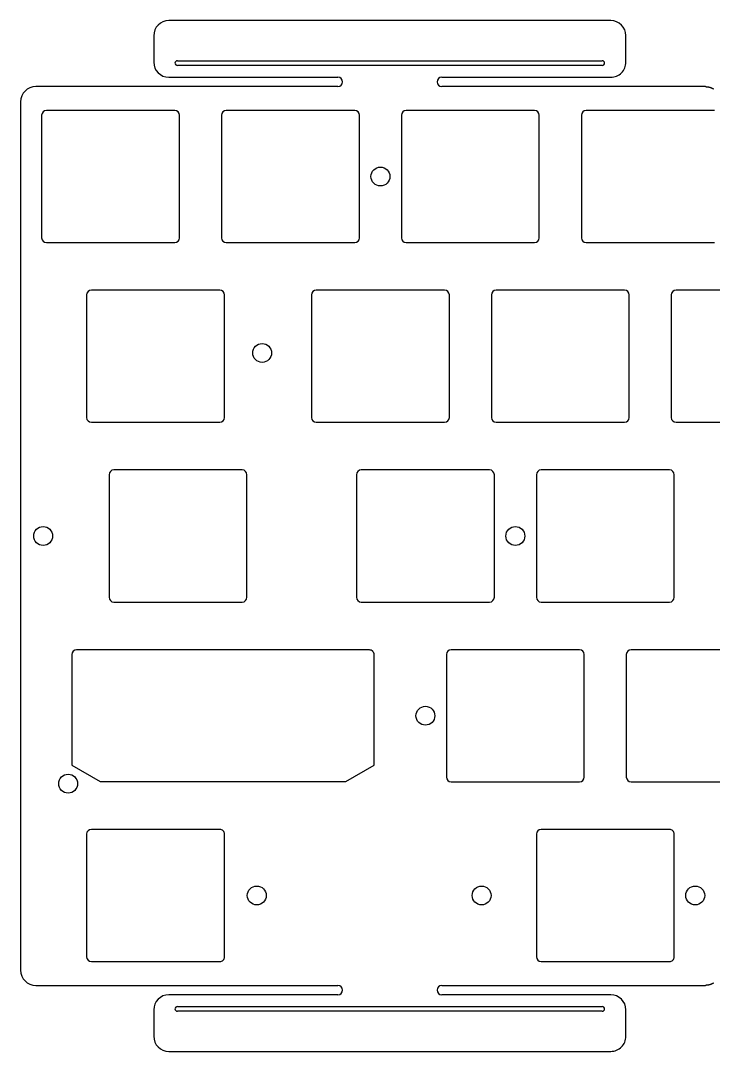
# Model space of a CAD drawing. Header units: millimetres. Extents: x -10 to 276, y -93 to 17.
# Drawn here: x -9.5 to 63.8, y -92.7 to 16.5 of the extents above; entities that cross this region are included whole.
import ezdxf

# ---------------------------------------------------------------- set-up
doc = ezdxf.new("R2010")
doc.units = ezdxf.units.MM
doc.layers.get('0').update_dxf_attribs({"linetype": 'CONTINUOUS'})
doc.layers.add('BLACK', color=7, linetype='CONTINUOUS')

msp = doc.modelspace()

# ---------------------------------------------------------------- linework, layer by layer
for points in [[(-4.09375, -50.675), (-4.09375, -62.393), (-1.09375, -64.125), (24.90625, -64.125), (27.90625, -62.393), (27.90625, -50.675, 0.4142135624), (27.40625, -50.175), (-3.59375, -50.175, 0.4142123908)], [(-2.5375, -69.7), (-2.5375, -82.7, 0.4142123908), (-2.0375, -83.2), (11.5625, -83.2, 0.4142135624), (12.0625, -82.7), (12.0625, -69.7, 0.4142135624), (11.5625, -69.2), (-2.0375, -69.2, 0.4142123908)], [(45.5875, -83.2), (59.1875, -83.2, 0.4142135624), (59.6875, -82.7), (59.6875, -69.7, 0.4142135624), (59.1875, -69.2), (45.5875, -69.2, 0.4142123908), (45.0875, -69.7), (45.0875, -82.7, 0.4142123908)]]:
    msp.add_lwpolyline(points, format="xyb", close=True)
for centre in [(33.3375, -57.15), (-4.49375, -64.35), (15.478125, -76.2), (39.290625, -76.2), (61.9125, -76.2)]:
    msp.add_circle(centre, 1)
at = {"layer": 'BLACK', "linetype": 'Continuous'}
for p, q in [((52.9701, 16.525), (6.162303, 16.525)), ((4.570082, 14.925), (4.570082, 12.125)), ((54.570082, 12.125), (54.570082, 14.932589)), ((7.0701, 12.275), (52.0701, 12.275)), ((52.0701, 11.775), (7.0701, 11.775)), ((6.1701, 10.525), (24.0701, 10.525)), ((35.0701, 10.525), (52.970082, 10.525)), ((24.0701, 9.525), (-7.925, 9.525)), ((63.009025, 9.525), (35.0701, 9.525)), ((63.009025, 9.525), (63.020337, 9.52496)), ((63.020337, 9.52496), (63.031648, 9.52484)), ((63.031648, 9.52484), (63.042958, 9.52464)), ((63.042958, 9.52464), (63.054266, 9.52436)), ((63.054266, 9.52436), (63.065572, 9.524)), ((63.065572, 9.524), (63.076876, 9.523561)), ((63.076876, 9.523561), (63.088176, 9.523041)), ((63.088176, 9.523041), (63.099472, 9.522441)), ((63.099472, 9.522441), (63.110763, 9.521762)), ((63.110763, 9.521762), (63.12205, 9.521003)), ((63.12205, 9.521003), (63.133331, 9.520164)), ((63.133331, 9.520164), (63.144606, 9.519245)), ((63.144606, 9.519245), (63.155874, 9.518247)), ((63.155874, 9.518247), (63.167135, 9.517168)), ((63.167135, 9.517168), (63.178389, 9.516011)), ((63.178389, 9.516011), (63.189634, 9.514773)), ((63.189634, 9.514773), (63.20087, 9.513457)), ((63.20087, 9.513457), (63.212096, 9.51206)), ((63.212096, 9.51206), (63.223313, 9.510585)), ((63.223313, 9.510585), (63.234519, 9.50903)), ((63.234519, 9.50903), (63.245714, 9.507396)), ((63.245714, 9.507396), (63.256897, 9.505683)), ((63.256897, 9.505683), (63.268067, 9.503891)), ((63.268067, 9.503891), (63.279225, 9.502019)), ((63.279225, 9.502019), (63.29037, 9.500069)), ((63.29037, 9.500069), (63.3015, 9.49804)), ((63.3015, 9.49804), (63.312616, 9.495933)), ((63.312616, 9.495933), (63.323717, 9.493747)), ((63.323717, 9.493747), (63.329262, 9.492625)), ((63.329262, 9.492625), (63.334802, 9.491482)), ((63.334802, 9.491482), (63.340339, 9.490321)), ((63.340339, 9.490321), (63.345871, 9.48914)), ((63.345871, 9.48914), (63.351399, 9.487939)), ((63.351399, 9.487939), (63.356923, 9.486719)), ((63.356923, 9.486719), (63.362443, 9.485479)), ((63.362443, 9.485479), (63.367958, 9.484219)), ((63.367958, 9.484219), (63.373469, 9.482941)), ((63.373469, 9.482941), (63.378975, 9.481642)), ((63.378975, 9.481642), (63.384477, 9.480325)), ((63.384477, 9.480325), (63.389974, 9.478987)), ((63.389974, 9.478987), (63.395466, 9.477631)), ((63.395466, 9.477631), (63.400953, 9.476255)), ((63.400953, 9.476255), (63.406435, 9.474859)), ((63.406435, 9.474859), (63.411913, 9.473444)), ((63.411913, 9.473444), (63.417385, 9.47201)), ((63.417385, 9.47201), (63.422853, 9.470557)), ((63.422853, 9.470557), (63.428315, 9.469084)), ((63.428315, 9.469084), (63.433772, 9.467592)), ((63.433772, 9.467592), (63.439223, 9.46608)), ((63.439223, 9.46608), (63.44467, 9.46455)), ((63.44467, 9.46455), (63.45011, 9.463)), ((63.45011, 9.463), (63.455546, 9.461431)), ((63.455546, 9.461431), (63.460975, 9.459842)), ((63.460975, 9.459842), (63.466399, 9.458235)), ((63.466399, 9.458235), (63.471818, 9.456608)), ((63.471818, 9.456608), (63.47723, 9.454962)), ((63.47723, 9.454962), (63.482637, 9.453297)), ((63.482637, 9.453297), (63.488038, 9.451613)), ((63.488038, 9.451613), (63.493432, 9.44991)), ((63.493432, 9.44991), (63.498821, 9.448187)), ((63.498821, 9.448187), (63.504204, 9.446446)), ((63.504204, 9.446446), (63.509581, 9.444686)), ((63.509581, 9.444686), (63.51495, 9.442906)), ((63.51495, 9.442906), (63.520315, 9.441108)), ((63.520315, 9.441108), (63.525672, 9.439291)), ((63.525672, 9.439291), (63.531023, 9.437454)), ((63.531023, 9.437454), (63.536367, 9.435599)), ((63.536367, 9.435599), (63.541706, 9.433725)), ((63.541706, 9.433725), (63.547037, 9.431832)), ((63.547037, 9.431832), (63.552362, 9.42992)), ((63.552362, 9.42992), (63.557679, 9.42799)), ((63.557679, 9.42799), (63.562991, 9.42604)), ((63.562991, 9.42604), (63.568294, 9.424072)), ((63.568294, 9.424072), (63.573592, 9.422085)), ((63.573592, 9.422085), (63.578881, 9.42008)), ((63.578881, 9.42008), (63.584165, 9.418055)), ((63.584165, 9.418055), (63.58944, 9.416013)), ((63.58944, 9.416013), (63.594709, 9.413951)), ((63.594709, 9.413951), (63.59997, 9.411871)), ((63.59997, 9.411871), (63.605224, 9.409772)), ((63.605224, 9.409772), (63.610471, 9.407654)), ((63.610471, 9.407654), (63.61571, 9.405518)), ((63.61571, 9.405518), (63.616466, 9.405208)), ((63.616466, 9.405208), (63.626916, 9.400876)), ((63.626916, 9.400876), (63.637334, 9.396471)), ((63.637334, 9.396471), (63.647722, 9.391992)), ((63.647722, 9.391992), (63.658077, 9.38744)), ((63.658077, 9.38744), (63.6684, 9.382815)), ((63.6684, 9.382815), (63.67869, 9.378117)), ((63.67869, 9.378117), (63.688947, 9.373346)), ((63.688947, 9.373346), (63.69917, 9.368503)), ((63.69917, 9.368503), (63.709358, 9.363587)), ((63.709358, 9.363587), (63.719511, 9.3586)), ((63.719511, 9.3586), (63.729629, 9.353541)), ((63.729629, 9.353541), (63.739711, 9.34841)), ((63.739711, 9.34841), (63.749757, 9.343209)), ((63.749757, 9.343209), (63.759766, 9.337936)), ((63.759766, 9.337936), (63.769737, 9.332592)), ((63.769737, 9.332592), (63.77967, 9.327179)), ((63.77967, 9.327179), (63.789565, 9.321695)), ((63.789565, 9.321695), (63.799421, 9.316141)), ((63.799421, 9.316141), (63.809238, 9.310517)), ((63.809238, 9.310517), (63.819014, 9.304824)), ((63.819014, 9.304824), (63.828751, 9.299063)), ((63.828751, 9.299063), (63.838446, 9.293232)), ((-9.525, 7.925), (-9.525, -84.125)), ((6.8, 7), (-6.799999, 7)), ((25.85, 7), (12.25, 7)), ((44.9, 7), (31.3, 7)), ((63.95, 7), (50.35, 7)), ((-7.3, 6.5), (-7.3, -6.499999)), ((7.3, -6.5), (7.3, 6.5)), ((11.75, 6.5), (11.75, -6.5)), ((26.35, -6.5), (26.35, 6.5)), ((30.8, 6.5), (30.8, -6.5)), ((45.4, -6.5), (45.4, 6.5)), ((49.85, 6.5), (49.85, -6.5)), ((-6.8, -7), (6.8, -7)), ((12.25, -7), (25.85, -7)), ((31.3, -7), (44.9, -7)), ((50.35, -7), (63.95, -7)), ((-2.5375, -12.550001), (-2.5375, -25.55)), ((11.5625, -12.05), (-2.037499, -12.05)), ((12.0625, -25.55), (12.0625, -12.55)), ((21.275, -12.55), (21.275, -25.55)), ((35.375, -12.05), (21.775, -12.05)), ((35.875, -25.55), (35.875, -12.55)), ((40.325, -12.55), (40.325, -25.55)), ((54.425, -12.05), (40.825, -12.05)), ((54.925, -25.55), (54.925, -12.55)), ((59.375, -12.55), (59.375, -25.55)), ((73.475, -12.05), (59.875, -12.05)), ((-2.037499, -26.05), (11.5625, -26.05)), ((21.775, -26.05), (35.375, -26.05)), ((40.825, -26.05), (54.425, -26.05)), ((59.875, -26.05), (73.475, -26.05)), ((-0.15625, -31.6), (-0.15625, -44.6)), ((13.94375, -31.1), (0.343751, -31.1)), ((14.44375, -44.6), (14.44375, -31.6)), ((26.0375, -31.6), (26.0375, -44.6)), ((40.1375, -31.1), (26.5375, -31.1)), ((40.6375, -44.6), (40.6375, -31.6)), ((45.0875, -31.6), (45.0875, -44.6)), ((59.1875, -31.1), (45.5875, -31.1)), ((59.6875, -44.6), (59.6875, -31.6)), ((0.343751, -45.1), (13.94375, -45.1)), ((26.5375, -45.1), (40.1375, -45.1)), ((45.5875, -45.1), (59.1875, -45.1)), ((49.6625, -50.15), (36.0625, -50.15)), ((68.7125, -50.15), (55.1125, -50.15)), ((35.5625, -50.65), (35.5625, -63.65)), ((50.1625, -63.65), (50.1625, -50.65)), ((54.6125, -50.65), (54.6125, -63.65)), ((36.0625, -64.15), (49.6625, -64.15)), ((55.1125, -64.15), (68.7125, -64.15)), ((-7.925, -85.725), (24.0701, -85.725)), ((35.0701, -85.725), (63.009025, -85.725)), ((63.020044, -85.724962), (63.009025, -85.725)), ((63.025702, -85.724913), (63.020044, -85.724962)), ((63.031359, -85.724844), (63.025702, -85.724913)), ((63.037016, -85.724755), (63.031359, -85.724844)), ((63.042672, -85.724646), (63.037016, -85.724755)), ((63.048329, -85.724517), (63.042672, -85.724646)), ((63.053984, -85.724368), (63.048329, -85.724517)), ((63.059639, -85.724199), (63.053984, -85.724368)), ((63.065293, -85.72401), (63.059639, -85.724199)), ((63.070947, -85.723801), (63.065293, -85.72401)), ((63.0766, -85.723572), (63.070947, -85.723801)), ((63.082252, -85.723323), (63.0766, -85.723572)), ((63.087903, -85.723055), (63.082252, -85.723323)), ((63.093553, -85.722766), (63.087903, -85.723055)), ((63.099202, -85.722457), (63.093553, -85.722766)), ((63.10485, -85.722128), (63.099202, -85.722457)), ((63.110496, -85.721779), (63.10485, -85.722128)), ((63.116141, -85.72141), (63.110496, -85.721779)), ((63.121785, -85.721022), (63.116141, -85.72141)), ((63.127428, -85.720613), (63.121785, -85.721022)), ((63.133069, -85.720184), (63.127428, -85.720613)), ((63.138708, -85.719736), (63.133069, -85.720184)), ((63.144346, -85.719267), (63.138708, -85.719736)), ((63.149982, -85.718779), (63.144346, -85.719267)), ((63.155617, -85.71827), (63.149982, -85.718779)), ((63.161249, -85.717742), (63.155617, -85.71827)), ((63.16688, -85.717194), (63.161249, -85.717742)), ((63.172509, -85.716626), (63.16688, -85.717194)), ((63.178135, -85.716038), (63.172509, -85.716626)), ((63.18376, -85.71543), (63.178135, -85.716038)), ((63.189382, -85.714802), (63.18376, -85.71543)), ((63.195002, -85.714154), (63.189382, -85.714802)), ((63.20062, -85.713487), (63.195002, -85.714154)), ((63.206235, -85.712799), (63.20062, -85.713487)), ((63.211848, -85.712092), (63.206235, -85.712799)), ((63.217458, -85.711365), (63.211848, -85.712092)), ((63.223066, -85.710618), (63.217458, -85.711365)), ((63.228671, -85.709852), (63.223066, -85.710618)), ((63.234273, -85.709065), (63.228671, -85.709852)), ((63.239872, -85.708259), (63.234273, -85.709065)), ((63.245469, -85.707433), (63.239872, -85.708259)), ((63.251062, -85.706587), (63.245469, -85.707433)), ((63.256653, -85.705721), (63.251062, -85.706587)), ((63.26224, -85.704836), (63.256653, -85.705721)), ((63.267824, -85.703931), (63.26224, -85.704836)), ((63.273405, -85.703006), (63.267824, -85.703931)), ((63.278983, -85.702061), (63.273405, -85.703006)), ((63.284557, -85.701097), (63.278983, -85.702061)), ((63.290128, -85.700113), (63.284557, -85.701097)), ((63.295695, -85.699109), (63.290128, -85.700113)), ((63.301259, -85.698085), (63.295695, -85.699109)), ((63.312375, -85.69598), (63.301259, -85.698085)), ((63.323476, -85.693795), (63.312375, -85.69598)), ((63.334561, -85.691533), (63.323476, -85.693795)), ((63.34563, -85.689192), (63.334561, -85.691533)), ((63.356682, -85.686773), (63.34563, -85.689192)), ((63.367716, -85.684275), (63.356682, -85.686773)), ((63.378732, -85.6817), (63.367716, -85.684275)), ((63.38973, -85.679047), (63.378732, -85.6817)), ((63.400709, -85.676316), (63.38973, -85.679047)), ((63.411668, -85.673508), (63.400709, -85.676316)), ((63.422606, -85.670623), (63.411668, -85.673508)), ((63.433524, -85.66766), (63.422606, -85.670623)), ((63.444421, -85.66462), (63.433524, -85.66766)), ((63.455296, -85.661503), (63.444421, -85.66462)), ((63.466148, -85.658309), (63.455296, -85.661503)), ((63.476977, -85.655039), (63.466148, -85.658309)), ((63.487783, -85.651692), (63.476977, -85.655039)), ((63.498565, -85.648269), (63.487783, -85.651692)), ((63.509322, -85.64477), (63.498565, -85.648269)), ((63.520055, -85.641195), (63.509322, -85.64477)), ((63.530761, -85.637544), (63.520055, -85.641195)), ((63.541442, -85.633818), (63.530761, -85.637544)), ((63.552096, -85.630016), (63.541442, -85.633818)), ((63.562722, -85.626139), (63.552096, -85.630016)), ((63.573321, -85.622187), (63.562722, -85.626139)), ((63.583892, -85.61816), (63.573321, -85.622187)), ((63.584654, -85.617867), (63.583892, -85.61816)), ((63.589929, -85.615822), (63.584654, -85.617867)), ((63.595197, -85.613758), (63.589929, -85.615822)), ((63.600458, -85.611676), (63.595197, -85.613758)), ((63.605711, -85.609576), (63.600458, -85.611676)), ((63.610957, -85.607456), (63.605711, -85.609576)), ((63.616195, -85.605319), (63.610957, -85.607456)), ((63.621426, -85.603162), (63.616195, -85.605319)), ((63.626648, -85.600988), (63.621426, -85.603162)), ((63.631864, -85.598795), (63.626648, -85.600988)), ((63.637071, -85.596583), (63.631864, -85.598795)), ((63.642271, -85.594353), (63.637071, -85.596583)), ((63.647462, -85.592105), (63.642271, -85.594353)), ((63.652646, -85.589838), (63.647462, -85.592105)), ((63.657821, -85.587554), (63.652646, -85.589838)), ((63.662988, -85.58525), (63.657821, -85.587554)), ((63.668147, -85.582929), (63.662988, -85.58525)), ((63.673298, -85.580589), (63.668147, -85.582929)), ((63.678441, -85.578231), (63.673298, -85.580589)), ((63.683575, -85.575855), (63.678441, -85.578231)), ((63.688701, -85.573461), (63.683575, -85.575855)), ((63.693818, -85.571049), (63.688701, -85.573461)), ((63.698927, -85.568619), (63.693818, -85.571049)), ((63.704027, -85.56617), (63.698927, -85.568619)), ((63.709118, -85.563704), (63.704027, -85.56617)), ((63.714201, -85.561219), (63.709118, -85.563704)), ((63.719274, -85.558717), (63.714201, -85.561219)), ((63.72434, -85.556197), (63.719274, -85.558717)), ((63.729395, -85.553659), (63.72434, -85.556197)), ((63.734442, -85.551102), (63.729395, -85.553659)), ((63.73948, -85.548529), (63.734442, -85.551102)), ((63.744509, -85.545937), (63.73948, -85.548529)), ((63.749528, -85.543328), (63.744509, -85.545937)), ((63.754539, -85.5407), (63.749528, -85.543328)), ((63.759539, -85.538056), (63.754539, -85.5407)), ((63.764531, -85.535393), (63.759539, -85.538056)), ((63.769513, -85.532713), (63.764531, -85.535393)), ((63.774486, -85.530015), (63.769513, -85.532713)), ((63.779449, -85.5273), (63.774486, -85.530015)), ((63.784402, -85.524567), (63.779449, -85.5273)), ((63.789346, -85.521817), (63.784402, -85.524567)), ((63.79428, -85.519049), (63.789346, -85.521817)), ((63.799204, -85.516264), (63.79428, -85.519049)), ((63.804118, -85.513461), (63.799204, -85.516264)), ((63.809022, -85.510642), (63.804118, -85.513461)), ((63.813916, -85.507804), (63.809022, -85.510642)), ((63.818801, -85.50495), (63.813916, -85.507804)), ((63.823675, -85.502078), (63.818801, -85.50495)), ((63.828538, -85.499189), (63.823675, -85.502078)), ((63.833392, -85.496283), (63.828538, -85.499189)), ((24.0701, -86.725), (6.162511, -86.725)), ((52.9701, -86.725), (35.0701, -86.725)), ((4.570082, -88.325), (4.570082, -91.125)), ((7.0701, -87.975), (52.0701, -87.975)), ((52.0701, -88.475), (7.0701, -88.475)), ((54.570082, -91.125), (54.570082, -88.317203)), ((6.1701, -92.725), (52.970082, -92.725))]:
    msp.add_line(p, q, dxfattribs=at)
at = {"layer": 'BLACK'}
for centre in [(28.575, 0), (16.04875, -18.7), (-7.14375, -38.1), (42.8625, -38.1)]:
    msp.add_circle(centre, 1, dxfattribs=at)
for centre, radius, start, end in [((6.1701, 14.925), 1.600018, 90.27920729, 180), ((52.9701, 14.925), 1.6, 0.27176206, 90), ((6.1701, 12.125), 1.6, 180, 270), ((7.0701, 12.025), 0.25, 90, 270), ((52.0701, 12.025), 0.25, 270, 90), ((52.9701, 12.125), 1.599982, 269.99935542, 0), ((24.0701, 10.025), 0.5, 270, 90), ((35.0701, 10.025), 0.5, 90, 270), ((-7.925, 7.925), 1.6, 90, 180), ((-6.799999, 6.499999), 0.500001, 90, 179.99988541), ((6.8, 6.5), 0.5, 0, 90), ((12.25, 6.5), 0.5, 90, 180), ((25.85, 6.5), 0.5, 0, 90), ((31.3, 6.5), 0.5, 90, 180), ((44.9, 6.5), 0.5, 0, 90), ((50.35, 6.5), 0.5, 90, 180), ((-6.799999, -6.499999), 0.500001, 180, 269.99988541), ((6.8, -6.5), 0.5, 270, 0), ((12.25, -6.5), 0.5, 180, 270), ((25.85, -6.5), 0.5, 270, 0), ((31.3, -6.5), 0.5, 180, 270), ((44.9, -6.5), 0.5, 270, 0), ((50.35, -6.5), 0.5, 180, 270), ((-2.037499, -12.550001), 0.500001, 90, 180), ((11.5625, -12.55), 0.5, 0, 90), ((21.775, -12.55), 0.5, 90, 180), ((35.375, -12.55), 0.5, 0, 90), ((40.825, -12.55), 0.5, 90, 180), ((54.425, -12.55), 0.5, 0, 90), ((59.875, -12.55), 0.5, 90, 180), ((-2.037499, -25.549999), 0.500001, 180.00011459, 270), ((11.5625, -25.55), 0.5, 270, 0), ((21.775, -25.55), 0.5, 180, 270), ((35.375, -25.55), 0.5, 270, 0), ((40.825, -25.55), 0.5, 180, 270), ((54.425, -25.55), 0.5, 270, 0), ((59.875, -25.55), 0.5, 180, 270), ((0.343751, -31.600001), 0.500001, 90, 179.99988541), ((13.94375, -31.6), 0.5, 0, 90), ((26.5375, -31.6), 0.5, 90, 180), ((40.1375, -31.6), 0.5, 0, 90), ((45.5875, -31.6), 0.5, 90, 180), ((59.1875, -31.6), 0.5, 0, 90), ((0.343751, -44.599999), 0.500001, 180.00011459, 270), ((13.94375, -44.6), 0.5, 270, 0), ((26.5375, -44.6), 0.5, 180, 270), ((40.1375, -44.6), 0.5, 270, 0), ((45.5875, -44.6), 0.5, 180, 270), ((59.1875, -44.6), 0.5, 270, 0), ((36.0625, -50.65), 0.5, 90, 180), ((49.6625, -50.65), 0.5, 0, 90), ((55.1125, -50.65), 0.5, 90, 180), ((36.0625, -63.65), 0.5, 180, 270), ((49.6625, -63.65), 0.5, 270, 0), ((55.1125, -63.65), 0.5, 180, 270), ((-7.925, -84.125), 1.6, 180, 270), ((24.0701, -86.225), 0.5, 270, 90), ((35.0701, -86.225), 0.5, 90, 270), ((6.1701, -88.325), 1.600018, 90.27175901, 180), ((52.9701, -88.325), 1.6, 0.27921043, 90), ((7.0701, -88.225), 0.25, 90, 270), ((52.0701, -88.225), 0.25, 270, 90), ((6.1701, -91.125), 1.6, 180, 270), ((52.9701, -91.125), 1.599982, 269.99935542, 0)]:
    msp.add_arc(centre, radius, start, end, dxfattribs=at)

doc.saveas('drawing.dxf')
